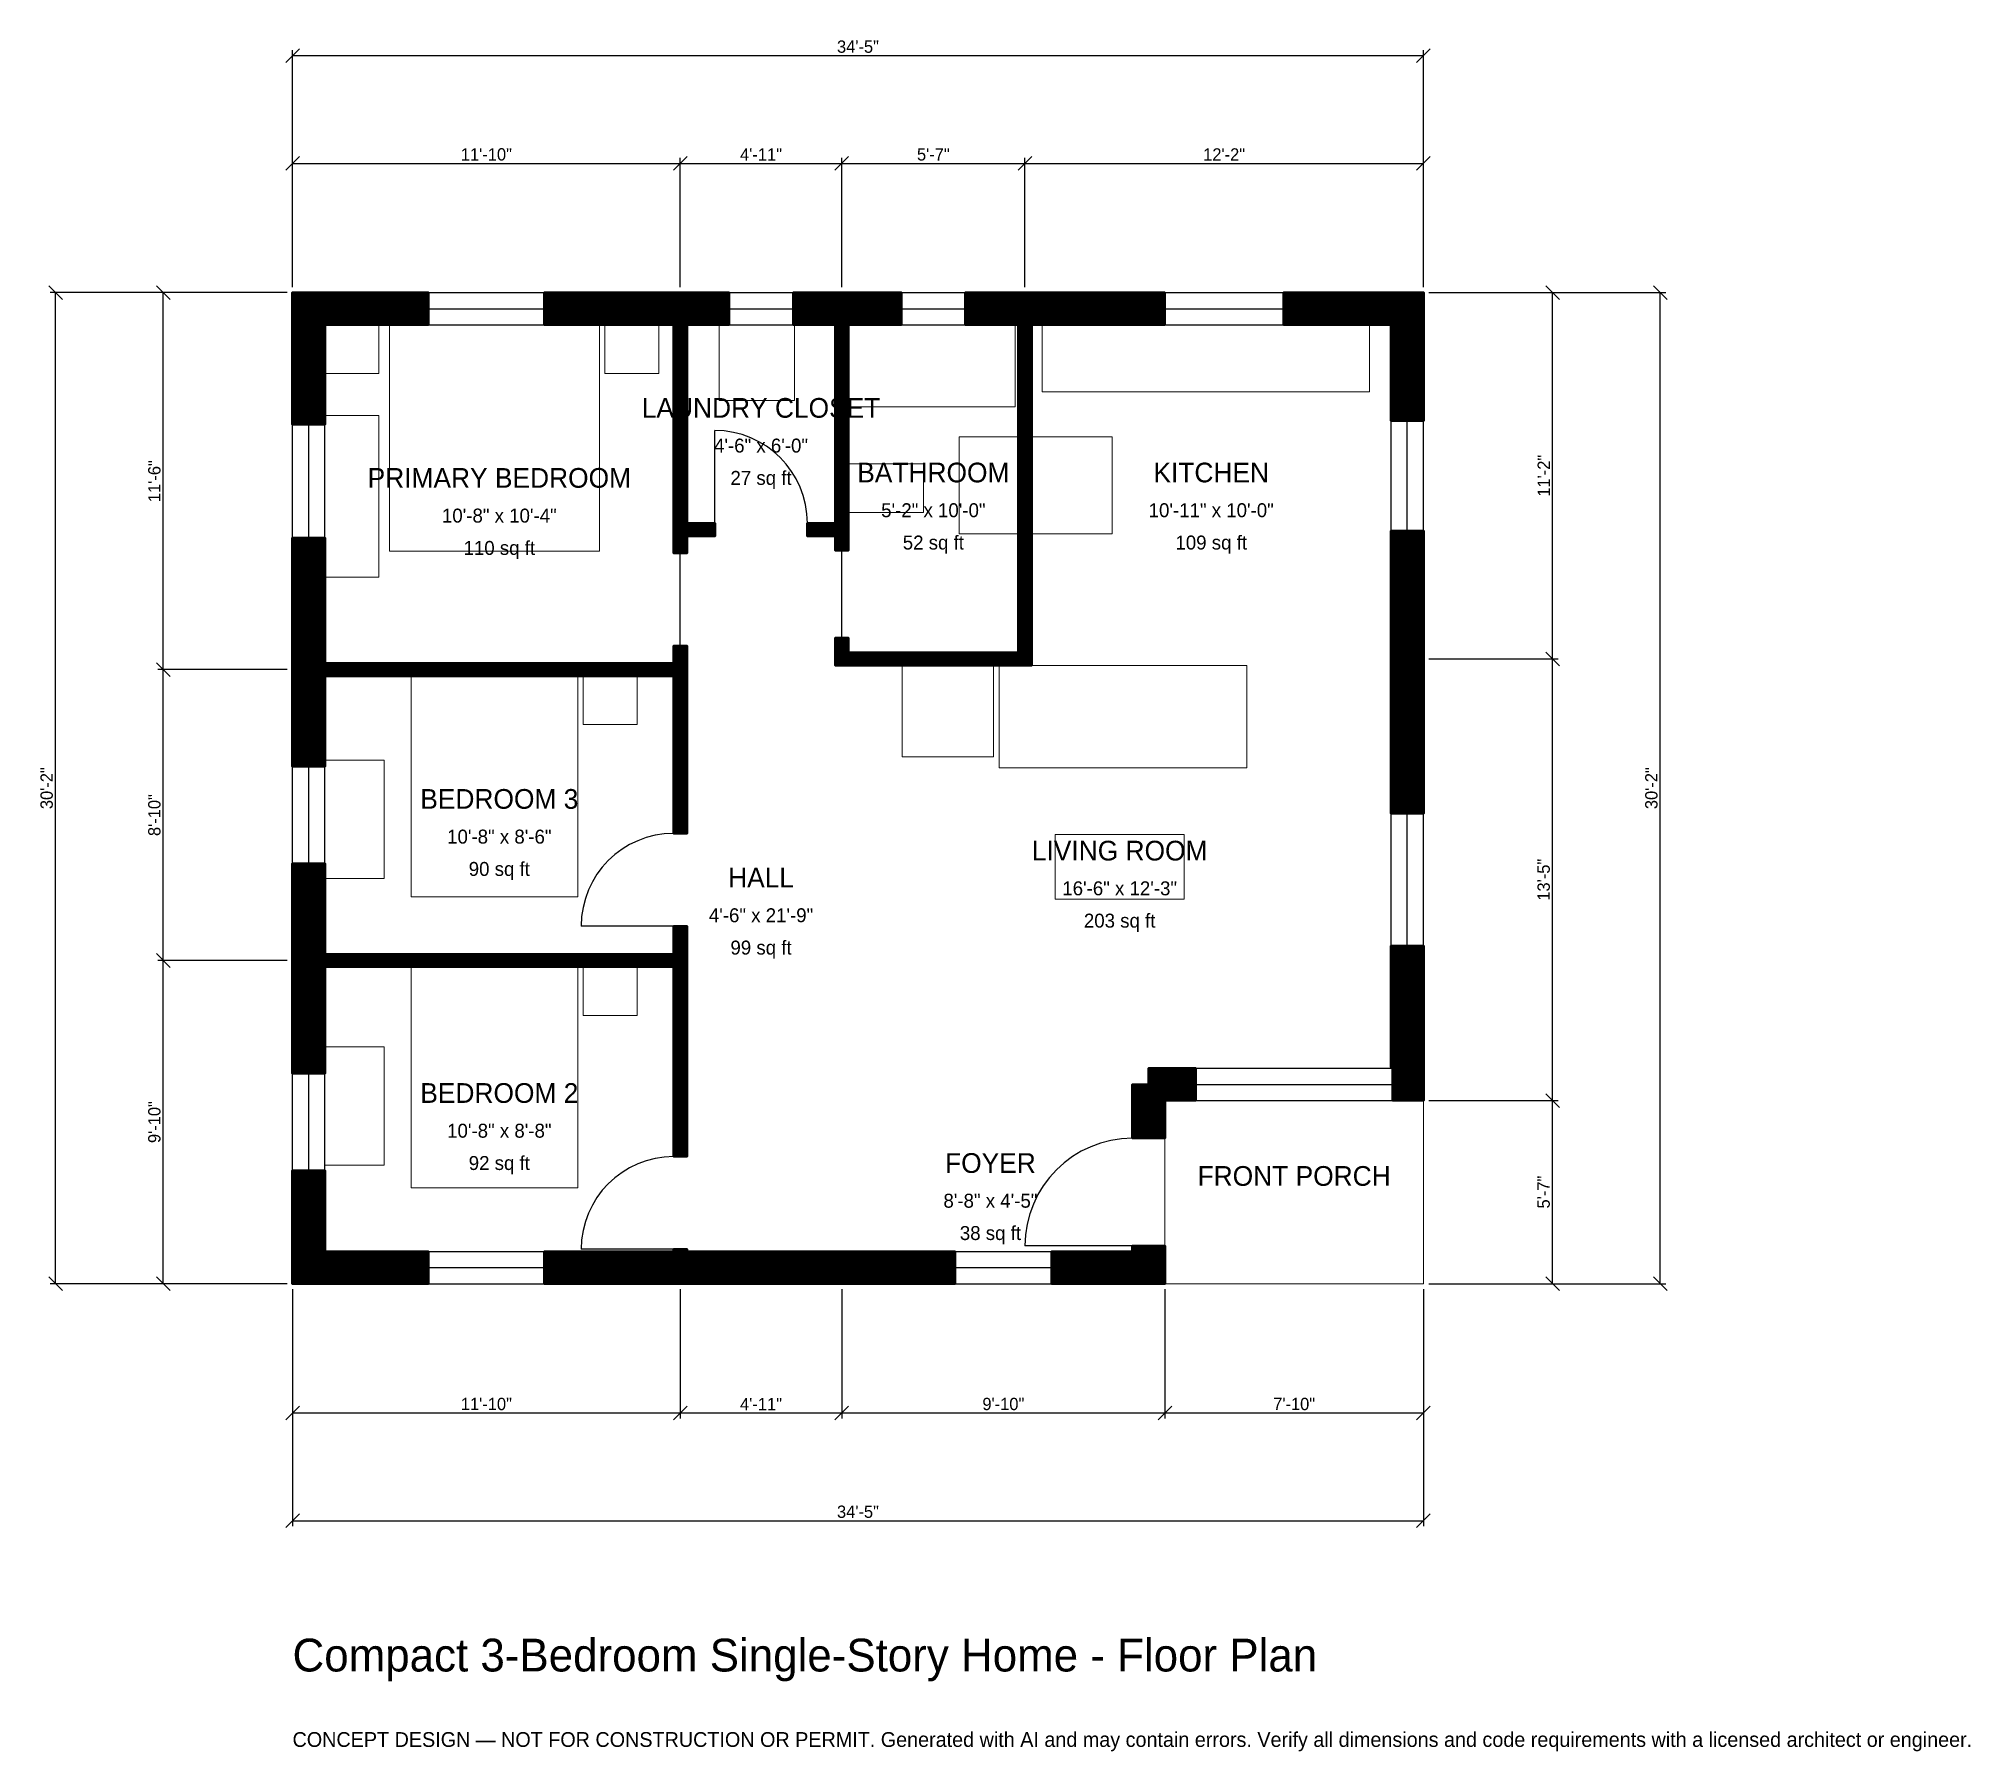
# Model space of a CAD drawing. Header units: inches. Extents: x -93 to 613, y -171 to 455.
import ezdxf
from ezdxf.enums import TextEntityAlignment as Align

# ---------------------------------------------------------------- set-up
doc = ezdxf.new("R2010")
doc.units = ezdxf.units.IN
doc.header["$MEASUREMENT"] = 0
doc.linetypes.add('DASHED', pattern=[0.6, 0.5, -0.1])
for name, color, linetype, lineweight in [('A-ANNO-DIMS', 1, 'Continuous', 13), ('A-ANNO-TEXT', 7, 'Continuous', 18), ('A-AREA-IDEN', 7, 'Continuous', 18), ('A-DOOR', 2, 'Continuous', 25), ('A-FLOR-FIXT', 9, 'Continuous', 13), ('A-FURN', 9, 'Continuous', 13), ('A-GLAZ', 4, 'Continuous', 25), ('A-SITE-PAVE', 8, 'Continuous', 13), ('A-WALL', 7, 'Continuous', 50), ('A-WALL-PATT', 8, 'Continuous', 13)]:
    doc.layers.add(name, color=color, linetype=linetype, lineweight=lineweight)
doc.dimstyles.new('PLAN', dxfattribs={"dimtxt": 4.5, "dimasz": 3, "dimexe": 2, "dimexo": 2, "dimgap": 1, "dimtad": 1, "dimdec": 0, "dimlunit": 4, "dimtsz": 2.5, "dimcen": 2.5, "dimclrd": 1, "dimclre": 1, "dimazin": 3, "dimtfac": 1, "dimtmove": 0, "dimatfit": 3})

msp = doc.modelspace()

# ---------------------------------------------------------------- hatches: boundary and pattern name
at = {"layer": 'A-WALL-PATT'}
h = msp.add_hatch(dxfattribs=at)
h.set_pattern_fill('ANSI31', color=8, scale=0.8)
h.paths.add_polyline_path([(135.8268, 0), (92.126, 0), (92.126, 11.811), (135.8268, 11.811), (139.3701, 11.811), (139.3701, 12.5984), (144.0945, 12.5984), (144.0945, 11.811), (147.6378, 11.811), (194.8819, 11.811), (206.6929, 11.811), (242.126, 11.811), (242.126, 0), (206.6929, 0), (194.8819, 0), (147.6378, 0), (144.0945, 0), (144.0945, 0), (139.3701, 0), (139.3701, 0), (135.8268, 0)])
h.paths.add_polyline_path([(11.811, 0), (11.811, 0), (0, 0), (0, 0), (0, 0), (0, 11.811), (0, 11.811), (0, 41.3386), (11.811, 41.3386), (11.811, 11.811), (49.6063, 11.811), (49.6063, 0), (11.811, 0)])
h.paths.add_polyline_path([(0, 112.2047), (0, 115.748), (0, 115.748), (0, 120.4724), (0, 120.4724), (0, 124.0157), (0, 153.5433), (11.811, 153.5433), (11.811, 124.0157), (11.811, 120.4724), (139.3701, 120.4724), (139.3701, 130.7087), (144.0945, 130.7087), (144.0945, 120.4724), (144.0945, 115.748), (144.0945, 46.4567), (139.3701, 46.4567), (139.3701, 115.748), (11.811, 115.748), (11.811, 112.2047), (11.811, 76.7717), (0, 76.7717), (0, 112.2047)])
h.paths.add_polyline_path([(0, 218.5039), (0, 222.0472), (0, 222.0472), (0, 226.7717), (0, 226.7717), (0, 230.315), (0, 272.6378), (11.811, 272.6378), (11.811, 230.315), (11.811, 226.7717), (139.3701, 226.7717), (139.3701, 233.0709), (144.0945, 233.0709), (144.0945, 226.7717), (144.0945, 222.0472), (144.0945, 164.5669), (139.3701, 164.5669), (139.3701, 222.0472), (11.811, 222.0472), (11.811, 218.5039), (11.811, 188.9764), (0, 188.9764), (0, 218.5039)])
h.paths.add_polyline_path([(0, 350.3937), (0, 350.3937), (0, 362.2047), (0, 362.2047), (0, 362.2048), (11.811, 362.2048), (11.811, 362.2047), (49.6063, 362.2047), (49.6063, 350.3937), (11.811, 350.3937), (11.811, 313.9764), (0, 313.9764), (0, 350.3937)])
h.paths.add_polyline_path([(135.8268, 362.2047), (139.3701, 362.2047), (139.3701, 362.2048), (144.0945, 362.2048), (144.0945, 362.2047), (147.6378, 362.2047), (159.4488, 362.2047), (159.4488, 350.3937), (147.6378, 350.3937), (144.0945, 350.3937), (144.0945, 277.9528), (154.3307, 277.9528), (154.3307, 273.2283), (144.0945, 273.2283), (144.0945, 266.9291), (139.3701, 266.9291), (139.3701, 273.2283), (139.3701, 277.9528), (139.3701, 350.3937), (135.8268, 350.3937), (92.126, 350.3937), (92.126, 362.2047), (135.8268, 362.2047)])
h.paths.add_polyline_path([(194.8819, 362.2047), (198.4252, 362.2047), (198.4252, 362.2048), (203.1496, 362.2048), (203.1496, 362.2047), (206.6929, 362.2047), (222.4409, 362.2047), (222.4409, 350.3937), (206.6929, 350.3937), (203.1496, 350.3937), (203.1496, 277.9528), (203.1496, 273.2283), (203.1496, 267.9134), (198.4252, 267.9134), (198.4252, 273.2283), (188.189, 273.2283), (188.189, 277.9528), (198.4252, 277.9528), (198.4252, 350.3937), (194.8819, 350.3937), (183.0709, 350.3937), (183.0709, 362.2047), (194.8819, 362.2047)])
h.paths.add_polyline_path([(261.811, 362.2047), (265.3543, 362.2047), (265.3543, 362.2048), (270.0787, 362.2048), (270.0787, 362.2047), (273.622, 362.2047), (318.7008, 362.2047), (318.7008, 350.3937), (273.622, 350.3937), (270.0787, 350.3937), (270.0787, 230.7087), (270.0787, 225.9843), (265.3543, 225.9843), (203.1496, 225.9843), (198.4252, 225.9843), (198.4252, 230.7087), (198.4252, 236.0236), (203.1496, 236.0236), (203.1496, 230.7087), (265.3543, 230.7087), (265.3543, 350.3937), (261.811, 350.3937), (246.063, 350.3937), (246.063, 362.2047), (261.811, 362.2047)])
h.paths.add_polyline_path([(401.5748, 362.2047), (401.5748, 362.2048), (413.3858, 362.2048), (413.3858, 362.2047), (413.3859, 362.2047), (413.3859, 350.3937), (413.3858, 350.3937), (413.3858, 315.3543), (401.5748, 315.3543), (401.5748, 350.3937), (362.4016, 350.3937), (362.4016, 362.2047), (401.5748, 362.2047)])
h.paths.add_polyline_path([(413.3858, 234.252), (413.3858, 222.4409), (413.3858, 171.8504), (401.5748, 171.8504), (401.5748, 222.4409), (401.5748, 234.252), (401.5748, 275.1969), (413.3858, 275.1969), (413.3858, 234.252)])
h.paths.add_polyline_path([(413.3858, 78.7402), (413.3859, 78.7402), (413.3859, 66.9291), (413.3858, 66.9291), (413.3858, 66.9291), (402.1654, 66.9291), (402.1654, 79.1339), (401.5748, 79.1339), (401.5748, 123.4252), (413.3858, 123.4252), (413.3858, 78.7402)])
h.paths.add_polyline_path([(318.8976, 66.9291), (318.8976, 53.1496), (307.0866, 53.1496), (307.0866, 72.8346), (312.9921, 72.8346), (312.9921, 78.7402), (330.1181, 78.7402), (330.1181, 66.9291), (318.8976, 66.9291)])
h.paths.add_polyline_path([(318.8976, 11.811), (318.8977, 11.811), (318.8977, 0), (318.8976, 0), (318.8976, 0), (307.0866, 0), (307.0866, 0), (277.5591, 0), (277.5591, 11.811), (307.0866, 11.811), (307.0866, 13.7795), (318.8976, 13.7795), (318.8976, 11.811)])

# ---------------------------------------------------------------- linework, layer by layer
at = {"layer": 'A-DOOR'}
for p, q in [((154.3307, 277.9528), (154.3307, 311.811)), ((141.7323, 233.0709), (141.7323, 266.9291)), ((200.7874, 236.0236), (200.7874, 267.9134)), ((139.3701, 130.7087), (105.5118, 130.7087)), ((139.3701, 12.5984), (105.5118, 12.5984)), ((307.0866, 13.7795), (267.7165, 13.7795))]:
    msp.add_line(p, q, dxfattribs=at)
for centre, radius, start, end in [((154.3307, 277.9528), 33.8583, 0, 90), ((139.3701, 130.7087), 33.8583, 90, 180), ((307.0866, 13.7795), 39.3701, 90, 180), ((139.3701, 12.5984), 33.8583, 90, 180)]:
    msp.add_arc(centre, radius, start, end, dxfattribs=at)
at = {"layer": 'A-FLOR-FIXT'}
for points in [[(203.1496, 320.4724), (264.1732, 320.4724), (264.1732, 350.3937), (203.1496, 350.3937)], [(274.0157, 325.9843), (393.7008, 325.9843), (393.7008, 350.3937), (274.0157, 350.3937)], [(243.7008, 274.0157), (265.3543, 274.0157), (265.3543, 309.4488), (243.7008, 309.4488)], [(203.1496, 281.8898), (230.7087, 281.8898), (230.7087, 299.6063), (203.1496, 299.6063)]]:
    msp.add_lwpolyline(points, close=True, dxfattribs=at)
at = {"layer": 'A-FURN'}
for points in [[(11.811, 332.6772), (31.4961, 332.6772), (31.4961, 350.3937), (11.811, 350.3937)], [(35.4331, 267.7165), (112.2047, 267.7165), (112.2047, 350.3937), (35.4331, 350.3937)], [(114.1732, 332.6772), (133.8583, 332.6772), (133.8583, 350.3937), (114.1732, 350.3937)], [(155.9055, 322.8346), (183.4646, 322.8346), (183.4646, 350.3937), (155.9055, 350.3937)], [(11.811, 258.2677), (31.4961, 258.2677), (31.4961, 317.3228), (11.811, 317.3228)], [(270.0787, 274.0157), (299.6063, 274.0157), (299.6063, 309.4488), (270.0787, 309.4488)], [(222.8346, 192.5197), (256.2992, 192.5197), (256.2992, 225.9843), (222.8346, 225.9843)], [(258.2677, 188.5827), (348.8189, 188.5827), (348.8189, 225.9843), (258.2677, 225.9843)], [(43.3071, 141.3386), (104.3307, 141.3386), (104.3307, 222.0472), (43.3071, 222.0472)], [(106.2992, 204.3307), (125.9843, 204.3307), (125.9843, 222.0472), (106.2992, 222.0472)], [(11.811, 148.0315), (33.4646, 148.0315), (33.4646, 191.3386), (11.811, 191.3386)], [(278.7402, 140.5512), (325.9843, 140.5512), (325.9843, 164.1732), (278.7402, 164.1732)], [(43.3071, 35.0394), (104.3307, 35.0394), (104.3307, 115.748), (43.3071, 115.748)], [(106.2992, 98.0315), (125.9843, 98.0315), (125.9843, 115.748), (106.2992, 115.748)], [(11.811, 43.3071), (33.4646, 43.3071), (33.4646, 86.6142), (11.811, 86.6142)]]:
    msp.add_lwpolyline(points, close=True, dxfattribs=at)
at = {"layer": 'A-GLAZ'}
for p, q in [((49.6063, 362.2047), (92.126, 362.2047)), ((159.4488, 362.2047), (183.0709, 362.2047)), ((222.4409, 362.2047), (246.063, 362.2047)), ((318.7008, 362.2047), (362.4016, 362.2047)), ((49.6063, 356.2992), (92.126, 356.2992)), ((159.4488, 356.2992), (183.0709, 356.2992)), ((222.4409, 356.2992), (246.063, 356.2992)), ((318.7008, 356.2992), (362.4016, 356.2992)), ((49.6063, 350.3937), (92.126, 350.3937)), ((159.4488, 350.3937), (183.0709, 350.3937)), ((222.4409, 350.3937), (246.063, 350.3937)), ((318.7008, 350.3937), (362.4016, 350.3937)), ((0, 272.6378), (0, 313.9764)), ((5.9055, 272.6378), (5.9055, 313.9764)), ((11.811, 272.6378), (11.811, 313.9764)), ((401.5748, 275.1969), (401.5748, 315.3543)), ((407.4803, 275.1969), (407.4803, 315.3543)), ((413.3858, 275.1969), (413.3858, 315.3543)), ((0, 153.5433), (0, 188.9764)), ((5.9055, 153.5433), (5.9055, 188.9764)), ((11.811, 153.5433), (11.811, 188.9764)), ((401.5748, 123.4252), (401.5748, 171.8504)), ((407.4803, 123.4252), (407.4803, 171.8504)), ((413.3858, 123.4252), (413.3858, 171.8504)), ((330.1181, 78.7402), (402.1654, 78.7402)), ((0, 41.3386), (0, 76.7717)), ((5.9055, 41.3386), (5.9055, 76.7717)), ((11.811, 41.3386), (11.811, 76.7717)), ((330.1181, 72.8346), (402.1654, 72.8346)), ((330.1181, 66.9291), (402.1654, 66.9291)), ((49.6063, 11.811), (92.126, 11.811)), ((242.126, 11.811), (277.5591, 11.811)), ((49.6063, 5.9055), (92.126, 5.9055)), ((49.6063, 0), (92.126, 0)), ((242.126, 5.9055), (277.5591, 5.9055)), ((242.126, 0), (277.5591, 0))]:
    msp.add_line(p, q, dxfattribs=at)
at = {"layer": 'A-SITE-PAVE', "linetype": 'DASHED'}
msp.add_lwpolyline([(318.8976, 0), (413.3858, 0), (413.3858, 66.9291), (318.8976, 66.9291)], close=True, dxfattribs=at)
at = {"layer": 'A-WALL'}
for points in [[(0, 350.3937), (0, 350.3937), (0, 362.2047), (0, 362.2047), (0, 362.2048), (11.811, 362.2048), (11.811, 362.2047), (49.6063, 362.2047), (49.6063, 350.3937), (11.811, 350.3937), (11.811, 313.9764), (0, 313.9764), (0, 350.3937)], [(135.8268, 362.2047), (139.3701, 362.2047), (139.3701, 362.2048), (144.0945, 362.2048), (144.0945, 362.2047), (147.6378, 362.2047), (159.4488, 362.2047), (159.4488, 350.3937), (147.6378, 350.3937), (144.0945, 350.3937), (144.0945, 277.9528), (154.3307, 277.9528), (154.3307, 273.2283), (144.0945, 273.2283), (144.0945, 266.9291), (139.3701, 266.9291), (139.3701, 273.2283), (139.3701, 277.9528), (139.3701, 350.3937), (135.8268, 350.3937), (92.126, 350.3937), (92.126, 362.2047), (135.8268, 362.2047)], [(194.8819, 362.2047), (198.4252, 362.2047), (198.4252, 362.2048), (203.1496, 362.2048), (203.1496, 362.2047), (206.6929, 362.2047), (222.4409, 362.2047), (222.4409, 350.3937), (206.6929, 350.3937), (203.1496, 350.3937), (203.1496, 277.9528), (203.1496, 273.2283), (203.1496, 267.9134), (198.4252, 267.9134), (198.4252, 273.2283), (188.189, 273.2283), (188.189, 277.9528), (198.4252, 277.9528), (198.4252, 350.3937), (194.8819, 350.3937), (183.0709, 350.3937), (183.0709, 362.2047), (194.8819, 362.2047)], [(261.811, 362.2047), (265.3543, 362.2047), (265.3543, 362.2048), (270.0787, 362.2048), (270.0787, 362.2047), (273.622, 362.2047), (318.7008, 362.2047), (318.7008, 350.3937), (273.622, 350.3937), (270.0787, 350.3937), (270.0787, 230.7087), (270.0787, 225.9843), (265.3543, 225.9843), (203.1496, 225.9843), (198.4252, 225.9843), (198.4252, 230.7087), (198.4252, 236.0236), (203.1496, 236.0236), (203.1496, 230.7087), (265.3543, 230.7087), (265.3543, 350.3937), (261.811, 350.3937), (246.063, 350.3937), (246.063, 362.2047), (261.811, 362.2047)], [(401.5748, 362.2047), (401.5748, 362.2048), (413.3858, 362.2048), (413.3858, 362.2047), (413.3859, 362.2047), (413.3859, 350.3937), (413.3858, 350.3937), (413.3858, 315.3543), (401.5748, 315.3543), (401.5748, 350.3937), (362.4016, 350.3937), (362.4016, 362.2047), (401.5748, 362.2047)], [(0, 218.5039), (0, 222.0472), (0, 222.0472), (0, 226.7717), (0, 226.7717), (0, 230.315), (0, 272.6378), (11.811, 272.6378), (11.811, 230.315), (11.811, 226.7717), (139.3701, 226.7717), (139.3701, 233.0709), (144.0945, 233.0709), (144.0945, 226.7717), (144.0945, 222.0472), (144.0945, 164.5669), (139.3701, 164.5669), (139.3701, 222.0472), (11.811, 222.0472), (11.811, 218.5039), (11.811, 188.9764), (0, 188.9764), (0, 218.5039)], [(413.3858, 234.252), (413.3858, 222.4409), (413.3858, 171.8504), (401.5748, 171.8504), (401.5748, 222.4409), (401.5748, 234.252), (401.5748, 275.1969), (413.3858, 275.1969), (413.3858, 234.252)], [(0, 112.2047), (0, 115.748), (0, 115.748), (0, 120.4724), (0, 120.4724), (0, 124.0157), (0, 153.5433), (11.811, 153.5433), (11.811, 124.0157), (11.811, 120.4724), (139.3701, 120.4724), (139.3701, 130.7087), (144.0945, 130.7087), (144.0945, 120.4724), (144.0945, 115.748), (144.0945, 46.4567), (139.3701, 46.4567), (139.3701, 115.748), (11.811, 115.748), (11.811, 112.2047), (11.811, 76.7717), (0, 76.7717), (0, 112.2047)], [(413.3858, 78.7402), (413.3859, 78.7402), (413.3859, 66.9291), (413.3858, 66.9291), (413.3858, 66.9291), (402.1654, 66.9291), (402.1654, 79.1339), (401.5748, 79.1339), (401.5748, 123.4252), (413.3858, 123.4252), (413.3858, 78.7402)], [(318.8976, 66.9291), (318.8976, 53.1496), (307.0866, 53.1496), (307.0866, 72.8346), (312.9921, 72.8346), (312.9921, 78.7402), (330.1181, 78.7402), (330.1181, 66.9291), (318.8976, 66.9291)], [(11.811, 0), (11.811, 0), (0, 0), (0, 0), (0, 0), (0, 11.811), (0, 11.811), (0, 41.3386), (11.811, 41.3386), (11.811, 11.811), (49.6063, 11.811), (49.6063, 0), (11.811, 0)], [(135.8268, 0), (92.126, 0), (92.126, 11.811), (135.8268, 11.811), (139.3701, 11.811), (139.3701, 12.5984), (144.0945, 12.5984), (144.0945, 11.811), (147.6378, 11.811), (194.8819, 11.811), (206.6929, 11.811), (242.126, 11.811), (242.126, 0), (206.6929, 0), (194.8819, 0), (147.6378, 0), (144.0945, 0), (144.0945, 0), (139.3701, 0), (139.3701, 0), (135.8268, 0)], [(318.8976, 11.811), (318.8977, 11.811), (318.8977, 0), (318.8976, 0), (318.8976, 0), (307.0866, 0), (307.0866, 0), (277.5591, 0), (277.5591, 11.811), (307.0866, 11.811), (307.0866, 13.7795), (318.8976, 13.7795), (318.8976, 11.811)]]:
    msp.add_lwpolyline(points, close=True, dxfattribs=at)

# ---------------------------------------------------------------- texts
at = {"layer": 'A-ANNO-TEXT'}
for s, height, p in [('Compact 3-Bedroom Single-Story Home - Floor Plan', 12, (0, -141.7323)), ('CONCEPT DESIGN — NOT FOR CONSTRUCTION OR PERMIT. Generated with AI and may contain errors. Verify all dimensions and code requirements with a licensed architect or engineer.', 5.4, (0, -169.2913))]:
    msp.add_text(s, height=height, dxfattribs=at).set_placement(p)
at = {"layer": 'A-AREA-IDEN'}
for s, height, p in [('LAUNDRY CLOSET', 7.2, (171.2598, 320.0787)), ('4\'-6" x 6\'-0"', 5.1, (171.2598, 306.2992)), ('PRIMARY BEDROOM', 7.2, (75.5906, 294.4882)), ('27 sq ft', 5.1, (171.2598, 294.4882)), ('BATHROOM', 7.2, (234.252, 296.4567)), ('KITCHEN', 7.2, (335.8268, 296.4567)), ('10\'-8" x 10\'-4"', 5.1, (75.5906, 280.7087)), ('5\'-2" x 10\'-0"', 5.1, (234.252, 282.6772)), ('10\'-11" x 10\'-0"', 5.1, (335.8268, 282.6772)), ('110 sq ft', 5.1, (75.5906, 268.8976)), ('52 sq ft', 5.1, (234.252, 270.8661)), ('109 sq ft', 5.1, (335.8268, 270.8661)), ('BEDROOM 3', 7.2, (75.5906, 177.1654)), ('10\'-8" x 8\'-6"', 5.1, (75.5906, 163.3858)), ('LIVING ROOM', 7.2, (302.3622, 158.2677)), ('90 sq ft', 5.1, (75.5906, 151.5748)), ('HALL', 7.2, (171.2598, 148.4252)), ('16\'-6" x 12\'-3"', 5.1, (302.3622, 144.4882)), ('4\'-6" x 21\'-9"', 5.1, (171.2598, 134.6457)), ('203 sq ft', 5.1, (302.3622, 132.6772)), ('99 sq ft', 5.1, (171.2598, 122.8346)), ('BEDROOM 2', 7.2, (75.5906, 69.685)), ('10\'-8" x 8\'-8"', 5.1, (75.5906, 55.9055)), ('92 sq ft', 5.1, (75.5906, 44.0945)), ('FOYER', 7.2, (255.1181, 44.0945)), ('FRONT PORCH', 7.2, (366.1417, 39.3701)), ('8\'-8" x 4\'-5"', 5.1, (255.1181, 30.315)), ('38 sq ft', 5.1, (255.1181, 18.5039))]:
    msp.add_text(s, height=height, dxfattribs=at).set_placement(p, align=Align.MIDDLE_CENTER)

# ---------------------------------------------------------------- dimensions: what is measured, and where the dimension line sits
at = {"layer": 'A-ANNO-DIMS'}
for base, p1, p2, text in [((0, 448.8189), (0, 362.2047), (413.3858, 362.2047), '34\'-5"'), ((0, 409.4488), (0, 362.2047), (141.7323, 362.2047), '11\'-10"'), ((141.7323, 409.4488), (141.7323, 362.2047), (200.7874, 362.2047), '4\'-11"'), ((200.7874, 409.4488), (200.7874, 362.2047), (267.7165, 362.2047), '5\'-7"'), ((267.7165, 409.4488), (267.7165, 362.2047), (413.3858, 362.2047), '12\'-2"'), ((0, -47.2441), (0, 0), (141.7323, 0), '11\'-10"'), ((0, -86.6142), (0, 0), (413.3858, 0), '34\'-5"'), ((141.7323, -47.2441), (141.7323, 0), (200.7874, 0), '4\'-11"'), ((200.7874, -47.2441), (200.7874, 0), (318.8976, 0), '9\'-10"'), ((318.8976, -47.2441), (318.8976, 0), (413.3858, 0), '7\'-10"')]:
    msp.add_linear_dim(base=base, p1=p1, p2=p2, text=text, dimstyle='PLAN', dxfattribs=at).render()
for base, p1, p2, text in [((-86.6142, 0), (0, 0), (0, 362.2047), '30\'-2"'), ((-47.2441, 224.4094), (0, 224.4094), (0, 362.2047), '11\'-6"'), ((460.6299, 228.3465), (413.3858, 228.3465), (413.3858, 362.2047), '11\'-2"'), ((500, 0), (413.3858, 0), (413.3858, 362.2047), '30\'-2"'), ((-47.2441, 118.1102), (0, 118.1102), (0, 224.4094), '8\'-10"'), ((460.6299, 66.9291), (413.3858, 66.9291), (413.3858, 228.3465), '13\'-5"'), ((-47.2441, 0), (0, 0), (0, 118.1102), '9\'-10"'), ((460.6299, 0), (413.3858, 0), (413.3858, 66.9291), '5\'-7"')]:
    msp.add_linear_dim(base=base, p1=p1, p2=p2, angle=90, text=text, dimstyle='PLAN', dxfattribs=at).render()

doc.saveas('drawing.dxf')
